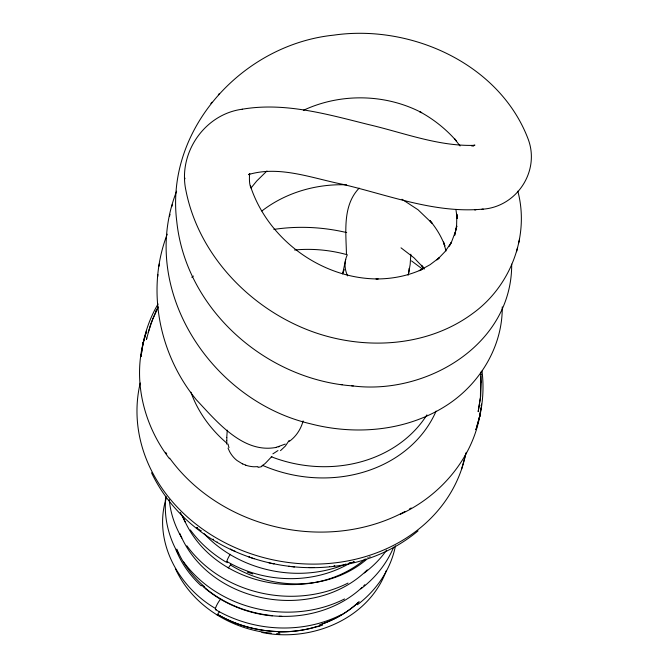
<?xml version="1.0" encoding="UTF-8"?>
<svg xmlns="http://www.w3.org/2000/svg" width="668" height="668" viewBox="0 0 668 668"><rect width="100%" height="100%" fill="white"/><g stroke="black" fill="none" stroke-linecap="round" stroke-linejoin="round"><path stroke-width="1" d="M226.702 440.379L226.961 444.303M481.261 381.336L480.668 396.274L478.179 411.663L480.417 397.585L480.726 376.109M502.252 306.888C502.695 346.909 479.315 384.626 445.965 405.793C406.144 431.177 355.727 435.503 310.595 423.813C211.839 400.95 137.817 289.862 176.628 191.19M511.688 264.119C512.197 345.072 425.366 395.907 351.435 385.737M517.825 191.165C529.816 236.255 510.435 286.271 472.852 313.367C427.219 347.235 364.411 350.541 312.081 331.545C250.776 309.159 198.738 255.518 185.946 190.572C177.763 153.423 204.333 114.186 242.325 109.21M226.753 437.615L227.27 430.15M410.853 254.224L410.144 264.57L408.758 272.469M167.234 234.176C145.891 289.62 159.109 354.574 196.517 399.973C216.799 421.458 243.018 454.048 276.552 447.335M166.023 496.332C163.401 516.205 168.311 536.705 178.364 553.931M159.001 266.231L159.285 264.002M157.648 276.769L157.932 274.556M481.002 407.814C475.733 454.516 442.525 494.846 400.458 514.235M481.277 405.927L481.553 404.048L481.227 406.086M480.902 408.131L479.282 418.335C482.964 402.887 484.008 386.822 481.995 371.066M248.855 174.632L249.74 173.73L249.423 174.599C250.133 169.931 248.254 182.832 250.851 187.449L250.416 185.996C267.86 239.545 321.675 278.915 378.113 278.948L376.694 278.957M342.751 273.279L345.698 259.376M274.039 563.416L273.922 563.926L272.06 563.533M395.448 545.848C390.872 569.395 376.426 590.403 357.405 604.732M516.581 251.719L517.583 247.477M518.518 243.578L519.52 239.328M169.497 216.499L170.014 214.311M171.801 206.688L172.327 204.5M146.785 338.041L146.467 339.344L150.617 324.314L156.304 310.486M143.929 340.187C132.581 380.91 143.996 425.708 169.522 458.774M165.806 499.497C153.331 541.94 178.723 587.197 215.463 608.465M461.505 469.42L466.239 452.353M145.19 335.987L142.693 344.947C145.582 330.593 150.559 316.607 158.066 303.998M145.749 334L146.584 331.011L144.171 339.235M249.64 173.755L248.688 174.69M303.105 420.907C300.992 429.056 296.133 436.538 289.227 441.423M165.263 500.499L166.115 497.71M148.187 332.422L152.805 318.92L158.024 307.781M386.388 570.414C368.719 619.386 310.645 642.583 261.864 632.446M249.573 173.964L249.273 174.398M393.636 547.175C386.78 563.725 375.124 578.104 360.862 588.867M156.003 311.063L158.166 306.829M289.127 440.454L285.395 446.032L280.502 450.658M386.53 550.148C380.543 558.999 372.752 566.497 364.319 573.002M251.034 188.009L256.729 180.995L266.941 170.975M481.97 209.226C516.013 207.397 540.02 172.035 528.421 139.821C500.157 63.969 411.045 23.964 333.733 35.145C243.152 44.405 164.879 128.648 176.795 221.676C186.021 309.693 266.348 380 353.272 385.945M271.893 456.411L266.407 462.214A113.777 84.151 38.8 0 1 264.662 463.926L261.798 465.846M210.879 103.532L212.023 102.204M218.369 94.706L219.446 93.445M363.784 585.761L364.811 584.725M359.184 188.117C342.417 205.527 345.991 231.662 346.441 253.773M367.25 569.896L364.586 572.401M437.64 259.284L444.905 251.744L451.301 242.609L449.23 246.141L451.785 241.323L455.593 231.237L454.591 235.478L456.829 226.009L455.826 230.251L456.62 224.941L456.845 214.161L457.171 218.528L455.918 209.435M436.939 259.944L439.577 257.514L430.033 264.728L419.212 270.69L422.059 269.396C407.672 276.009 391.782 279.007 375.992 278.957M362.206 587.281C338.392 609.634 304.307 618.994 272.177 615.754M364.052 572.902C309.317 622.459 208.149 602.686 179.792 533.39M365.287 558.957C309.86 606.302 210.587 585.677 182.99 516.873M261.881 210.988C285.804 192.484 316.548 183.658 346.634 184.836M191.791 277.27L193.394 276.068M418.051 530.876C336.447 598.937 197.386 568.618 151.519 472.76M249.356 174.323C279.884 165.547 312.048 178.156 342.083 184.193C388.442 194.989 434.876 213.735 483.223 209.092M350.408 562.865C313.008 584.968 263.918 583.298 226.803 561.429M473.862 145.624L473.32 145.916L474.923 145.106L471.733 145.9L474.23 145.357C437.991 146.401 403.363 132.656 368.502 124.549C327.429 114.311 284.827 101.903 242.192 109.226M285.253 444.078L275.45 447.627M348.011 583.08C294.53 610.118 222.427 594.645 186.865 545.781M344.554 598.945C291.064 625.983 218.962 610.51 183.399 561.646M341.097 614.81C301.869 634.491 253.055 631.694 215.447 609.542M303.381 110.329C340.396 92.977 385.419 93.679 421.683 112.667L419.721 111.681C433.599 119.163 446.099 129.158 456.461 141.04L454.374 138.585L460.068 145.966M370.172 556.753L369.596 556.97M345.882 564.026C298.287 583.799 239.319 571.207 204.024 533.632M322.611 625.073L317.659 626.743M278.297 446.859L279.483 446.541M354.199 561.897L353.581 562.064M353.272 562.139L351.126 562.681M350.817 562.757L349.289 563.124M273.872 229.416C298.045 225.776 322.903 226.97 346.684 232.581M334.676 565.846L334.2 565.913M474.756 209.977L475.816 209.861M257.915 466.648L253.982 466.773A30.444 29.684 -30.6 0 1 245.69 465.187M314.561 567.516L309.368 567.575A74.14 9.937 89.4 0 1 309.167 567.408M278.28 632.195L279.625 632.22M279.341 616.255L281.737 616.33M294.196 566.873L292.567 566.715M291.916 566.648L290.613 566.514M289.962 566.447L288.993 566.339A74.14 5.01 -84.1 0 1 288.91 566.172M340.647 384.492L342.283 384.676M271.433 563.4L270.507 563.191M269.889 563.057L268.954 562.84M253.481 558.523L254.099 558.732A74.14 5.01 -71.3 0 1 254.082 558.782M247.385 572.159L252.754 573.929M252.863 558.323L251.619 557.905M251.001 557.696L249.147 557.054M234.476 551.1L235.061 551.367A74.14 9.937 -64.8 0 0 235.311 551.3M233.883 550.824L232.706 550.282M232.122 549.998L230.944 549.438M242.626 463.976L237.056 460.519A29.475 28.774 -45.6 0 1 234.602 458.365A30.444 29.684 -34.5 0 1 229.642 451.668L228.038 448.119M401.994 199.256L418.034 209.769L431.996 223.137L429.808 220.465C436.221 228.022 441.448 236.614 444.871 245.933L443.502 242.033L446.049 250.993M227.496 567.357L228.398 567.875A7.832 1.52 -58.7 0 0 230.827 564.251M401.017 247.836L414.001 257.806L423.721 267.985L421.433 265.246L424.33 269.029M212.9 539.352L212.766 539.268A74.14 14.696 -58.2 0 0 213.309 539.21M225.826 561.947C212.048 553.714 199.774 542.917 190.322 529.916M411.513 260.904L422.836 269.338M198.88 529.34L200.617 530.709A74.14 19.205 -51.4 0 0 201.302 530.751M198.137 528.747L197.644 528.355M197.152 527.954L196.659 527.553M205.727 588.708L201.87 585.368M185.286 522.201L180.276 512.348M181.83 538.066C175.033 526.284 170.398 513.133 169.263 499.539M480.751 372.109L481.286 381.987M184.877 178.047L184.944 178.84M480.952 374.163L480.985 374.806M217.534 614.426A110.061 93.102 7.7 0 0 278.272 631.569A110.02 93.052 7.8 0 1 217.551 614.393M219.588 611.345A7.832 1.553 -58.2 0 1 217.117 614.952M279.9 633.757A109.777 93.904 12.3 0 1 276.61 633.615M271.258 633.197A109.777 93.904 12.3 0 1 175.325 568.46M319.98 625.59A110.02 94.564 7.3 0 1 278.272 631.753M359.175 601.626A110.003 95.474 8 0 1 319.621 624.822M204.333 586.604A110.011 91.483 11.3 0 1 176.861 549.129M220.699 598.937A110.003 92.61 8.2 0 1 203.907 586.947M220.682 598.954A110.036 93.086 7.7 0 0 237.532 607.187A110.036 93.52 7.5 0 0 255.677 612.865A110.061 93.988 7.3 0 0 272.185 615.612M216.365 609.542A7.832 1.553 -58.2 0 1 215.998 606.828A7.832 1.553 -58.2 0 1 220.582 599.087M205.627 588.792A109.544 92.551 7.9 0 0 220.482 599.204A110.688 93.963 7.5 0 0 237.382 607.488A109.368 93.286 7.3 0 0 255.594 613.191A110.554 94.697 7.3 0 0 272.16 615.896M366.69 559.325A109.978 95.015 17 0 1 230.518 565.011M227.421 562.64A7.832 1.52 -58.7 0 1 230.251 554.298M317.542 626.475A110.095 94.639 7.3 0 1 279.616 631.878M358.541 602.269A109.969 95.507 8.1 0 1 322.085 624.037M201.235 585.861A109.953 92.418 8.4 0 1 176.093 549.931M465.68 453.948A166.566 142.476 12.3 0 1 272.177 559.667A166.566 142.476 12.3 0 1 140.23 382.989M411.171 507.972A168.486 144.121 12.3 0 1 409.434 508.999M405.008 511.488A168.486 144.121 12.3 0 1 169.639 458.106M166.741 453.964A168.486 144.121 12.3 0 1 165.622 452.286M197.344 527.595A74.14 19.205 -51.4 0 1 196.626 527.595M217.292 541.999A74.14 14.696 -58.2 0 1 217.1 542.024M230.752 549.021A74.14 9.937 -64.8 0 1 230.343 549.205M249.373 556.845A74.14 5.01 -71.3 0 1 249.131 557.104M294.187 566.923A74.14 5.01 -84.1 0 1 294.112 566.706M314.561 567.575A74.14 9.937 89.4 0 1 314.461 567.466M334.685 565.905A74.14 14.696 82.8 0 1 334.2 565.571M329.583 566.548A74.14 14.696 82.8 0 1 329.424 566.447M354.207 561.955A74.14 19.205 76 0 1 353.773 561.763M349.297 563.174A74.14 19.205 76 0 1 349.08 563.082M368.16 557.571A74.14 23.38 69 0 1 367.893 557.496M347.636 275.901A32.214 27.555 12.3 0 1 347.018 255.418M409.092 268.419A32.214 27.555 12.3 0 1 408.115 275.224M436.112 411.087A130.36 111.506 12.3 0 1 262.875 465.496M226.728 443.076A130.36 111.506 12.3 0 1 190.906 392.183M229.007 447.602A20.107 13.669 79.3 0 1 228.038 444.061M245.732 465.087A29.475 28.707 -27.8 0 1 242.676 463.868M261.99 466.481A20.107 18.245 14.5 0 1 258.048 467.358M426.91 414.878A126.001 107.773 12.3 0 1 271.308 456.753M294.588 249.999A126.001 107.773 12.3 0 1 347.327 254.784M226.811 440.421A113.777 80.962 49.7 0 1 226.861 437.657M277.955 450.558A20.858 2.48 -32.7 0 1 272.87 453.848M342.575 273.913A32.991 25.067 13.7 0 1 344.387 269.621M142.209 348.153L140.998 356.612L143.261 342.333L142.209 348.153M479.849 415.721L475.967 429.649L479.849 415.721"/></g></svg>
